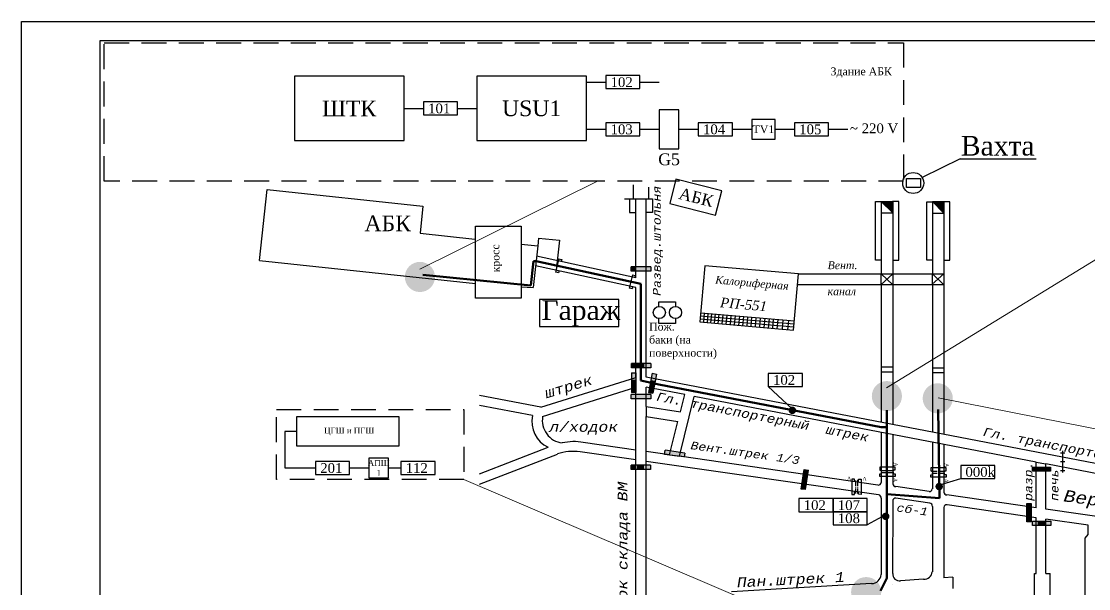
# Model space of a CAD drawing. Header units: millimetres. Extents: x 2309 to 3632, y -1063 to -766.
# Drawn here: x 3212.3 to 3484.8, y -911 to -766.2 of the extents above; entities that cross this region are included whole.
import ezdxf

# ---------------------------------------------------------------- set-up
doc = ezdxf.new("R2010")
doc.units = ezdxf.units.MM
doc.header["$MEASUREMENT"] = 0
doc.linetypes.add('DASHED2', pattern=[9.525, 6.35, -3.175])
doc.linetypes.add('HIDDEN', pattern=[0.375, 0.25, -0.125])
for name, color, linetype in [('вен.з.г.471', 7, 'Continuous'), ('вент.зак.г.', 7, 'Continuous'), ('ГВУ', 7, 'Continuous'), ('Замер_станция', 7, 'Continuous'), ('Знаки подземные', 7, 'Continuous'), ('Надписи', 7, 'Continuous'), ('Номер Позиции ПЛА', 7, 'Continuous'), ('План', 7, 'Continuous'), ('Поверхн. объект', 7, 'Continuous'), ('Пожаропредупреждение', 1, 'Continuous'), ('ППЗ двери', 7, 'Continuous'), ('Раскраска позиций ПЛА', 7, 'Continuous'), ('Трубопроводы', 7, 'Continuous'), ('Усл. Обозначения', 7, 'Continuous')]:
    doc.layers.add(name, color=color, linetype=linetype)
for name, color, linetype, lineweight in [('ВР воздух', 1, 'Continuous', 40), ('Подсистема Газовый контроль', 1, 'HIDDEN', 30), ('ФЗ вода', 1, 'Continuous', 40)]:
    doc.layers.add(name, color=color, linetype=linetype, lineweight=lineweight)
doc.styles.add('ASHADE', font='simplex.shx', dxfattribs={"height": 0.2})
doc.styles.get("Standard").update_dxf_attribs({"font": 'TIMES.TTF'})
doc.styles.add('TXTRUS', font='TXTRUS.shx', dxfattribs={"height": 2})
doc.styles.add('Восстающие', font='TIMES.TTF')

# ---------------------------------------------------------------- blocks, each defined once
blk = doc.blocks.new('Вент дверь')
at = {"layer": 'Усл. Обозначения'}
for p, q in [((1113.22, 639.19), (1113.22, 634.19)), ((1113.22, 639.19), (1114.33, 639.19)), ((1114.33, 639.19), (1114.33, 638.34)), ((1114.33, 635), (1114.33, 634.19)), ((1114.33, 634.19), (1113.22, 634.19))]:
    blk.add_line(p, q, dxfattribs=at)
blk = doc.blocks.new('Решетка')
at = {"layer": 'Усл. Обозначения'}
for p, q in [((1113.25, 569.85), (1114.36, 569.85)), ((1113.8, 570.41), (1113.8, 564.85)), ((1113.25, 567.63), (1114.36, 567.63)), ((1113.25, 565.41), (1114.36, 565.41))]:
    blk.add_line(p, q, dxfattribs=at)

msp = doc.modelspace()

# ---------------------------------------------------------------- hatches: boundary and pattern name
at = {"layer": 'Номер Позиции ПЛА'}
h = msp.add_hatch(color=5, dxfattribs=at)
h.paths.add_polyline_path([(3349.51, -826.77), (3349.38, -827.33), (3350.15, -827.49), (3350.28, -826.95)])
h.paths.add_polyline_path([(3349.61, -829.85), (3348.84, -829.69), (3348.71, -830.22), (3349.48, -830.4)])
h = msp.add_hatch(color=5, dxfattribs=at)
h.paths.add_polyline_path([(3368.95, -831.57), (3369.08, -831.01), (3368.31, -830.83), (3368.18, -831.41)])
h.paths.add_polyline_path([(3367.64, -833.77), (3367.52, -834.28), (3368.28, -834.46), (3368.41, -833.93)])
at = {"layer": 'План'}
for points in [[(3434.75, -812.13), (3431.82, -812.13), (3434.75, -815.05)], [(3447.8, -812.18), (3444.87, -812.18), (3447.8, -815.1)]]:
    msp.add_hatch(color=0, dxfattribs=at).paths.add_polyline_path(points)
h = msp.add_hatch(color=72, dxfattribs=at)
h.paths.add_polyline_path([(3470.06, -890.16), (3468.95, -890), (3468.95, -890.87), (3470.06, -890.87)])
h.paths.add_polyline_path([(3470.06, -890.87), (3468.95, -890.87), (3468.95, -892.32), (3470.06, -892.32)])
h = msp.add_hatch(color=72, dxfattribs=at)
h.paths.add_polyline_path([(3471.38, -893.76), (3470.42, -893.76), (3470.42, -894.87), (3471.38, -894.87)])
h.paths.add_polyline_path([(3473.87, -893.76), (3471.38, -893.76), (3471.38, -894.87), (3473.87, -894.87)])
h.paths.add_polyline_path([(3473.87, -893.76), (3473.87, -894.87), (3475.07, -894.87, -0.001932), (3475.09, -894.86), (3475.09, -893.76)])
at = {"layer": 'Раскраска позиций ПЛА'}
h = msp.add_hatch(color=5, dxfattribs=at)
h.paths.add_polyline_path([(3373, -829.94), (3373, -828.83), (3371.68, -828.83), (3371.68, -829.94)])
h.paths.add_polyline_path([(3371.68, -829.94), (3371.68, -828.83), (3369.2, -828.83), (3369.2, -829.94)])
h.paths.add_polyline_path([(3369.2, -829.94), (3369.2, -828.83), (3368, -828.83), (3368, -829.94)])
h = msp.add_hatch(color=5, dxfattribs=at)
h.paths.add_polyline_path([(3371.68, -829.94), (3371.68, -828.83), (3369.2, -828.83), (3369.2, -829.94)])
h.paths.add_polyline_path([(3369.2, -829.94), (3369.2, -828.83), (3368, -828.83), (3368, -829.94)])
for color, points in [(5, [(3369.2, -829.94), (3369.2, -828.83), (3368, -828.83), (3368, -829.94)]), (72, [(3369.17, -854.52), (3369.17, -853.41), (3368.05, -853.41), (3368.05, -854.52)]), (72, [(3369.73, -854.52), (3369.73, -853.41), (3369.17, -853.41), (3369.17, -854.52)]), (72, [(3371.18, -853.41), (3369.73, -853.41), (3369.73, -854.52), (3371.18, -854.52)]), (72, [(3369.19, -857.73), (3368.08, -857.73), (3368.08, -859.17), (3369.19, -859.17)]), (72, [(3373.02, -857.77), (3372.76, -859.2), (3373.85, -859.4), (3374.12, -857.97)]), (72, [(3369.19, -859.17), (3368.08, -859.17), (3368.08, -859.74), (3369.19, -859.74)]), (72, [(3369.19, -859.74), (3368.08, -859.74), (3368.08, -860.85), (3369.19, -860.85)]), (72, [(3373.75, -859.95), (3372.66, -859.75), (3372.46, -860.85), (3373.55, -861.05)]), (72, [(3373.85, -859.4), (3372.76, -859.2), (3372.66, -859.75), (3373.75, -859.95)]), (72, [(3373.02, -862.51), (3373.02, -861.4), (3368.02, -861.4), (3368.02, -862.51)]), (72, [(3381.49, -877.46), (3381.66, -876.37), (3376.72, -875.59), (3376.55, -876.69)]), (72, [(3369.07, -880.55), (3369.07, -879.44), (3367.96, -879.44), (3367.96, -880.55)]), (72, [(3371.09, -879.44), (3369.64, -879.44), (3369.64, -880.55), (3371.09, -880.55)]), (72, [(3471.51, -881.02), (3471.51, -879.91), (3470.4, -879.91), (3470.4, -881.02)]), (72, [(3472.08, -881.02), (3472.08, -879.91), (3471.51, -879.91), (3471.51, -881.02)]), (72, [(3473.52, -879.91), (3472.08, -879.91), (3472.08, -881.02), (3473.52, -881.02)]), (72, [(3475.06, -879.92), (3474, -879.92), (3474, -881.02), (3475.06, -881.02)]), (72, [(3413.08, -881.92), (3411.98, -881.77), (3411.71, -883.54), (3412.81, -883.7)]), (72, [(3413.25, -880.76), (3412.15, -880.59), (3411.98, -881.77), (3413.08, -881.92)]), (72, [(3411.6, -884.22), (3411.41, -885.54), (3412.5, -885.7), (3412.7, -884.38)]), (72, [(3412.7, -884.38), (3412.81, -883.7), (3411.71, -883.54), (3411.6, -884.22)]), (72, [(3468.95, -889.23), (3468.95, -890.3), (3470.06, -890.3), (3470.06, -889.23)]), (72, [(3470.06, -892.22), (3468.94, -892.22), (3468.94, -892.78), (3470.06, -892.78)]), (72, [(3470.06, -892.78), (3468.94, -892.78), (3468.94, -893.9), (3470.06, -893.9)]), (72, [(3473.35, -893.77), (3471.9, -893.77), (3471.9, -894.88), (3473.35, -894.88)])]:
    msp.add_hatch(color=color, dxfattribs=at).paths.add_polyline_path(points)
h = msp.add_hatch(color=72, dxfattribs=at)
h.paths.add_polyline_path([(3373.05, -854.52), (3373.05, -853.41), (3371.65, -853.41), (3371.65, -854.52)])
h.paths.add_polyline_path([(3371.65, -854.52), (3371.65, -853.41), (3371.18, -853.41), (3371.18, -854.52)])
h.paths.add_polyline_path([(3371.18, -854.52), (3371.18, -853.41), (3369.73, -853.41), (3369.73, -854.52)])
h.paths.add_polyline_path([(3369.73, -854.52), (3369.73, -853.41), (3369.17, -853.41), (3369.17, -854.52)])
h.paths.add_polyline_path([(3369.17, -854.52), (3369.17, -853.41), (3368.05, -853.41), (3368.05, -854.52)])
h = msp.add_hatch(color=72, dxfattribs=at)
h.paths.add_polyline_path([(3371.65, -854.52), (3371.65, -853.41), (3371.18, -853.41), (3371.18, -854.52)])
h.paths.add_polyline_path([(3371.18, -854.52), (3371.18, -853.41), (3369.73, -853.41), (3369.73, -854.52)])
h.paths.add_polyline_path([(3369.73, -854.52), (3369.73, -853.41), (3369.17, -853.41), (3369.17, -854.52)])
h.paths.add_polyline_path([(3369.17, -854.52), (3369.17, -853.41), (3368.05, -853.41), (3368.05, -854.52)])
h = msp.add_hatch(color=72, dxfattribs=at)
h.paths.add_polyline_path([(3369.19, -855.85), (3368.08, -855.85), (3368.08, -857.25), (3369.19, -857.25)])
h.paths.add_polyline_path([(3369.19, -857.25), (3368.08, -857.25), (3368.08, -857.73), (3369.19, -857.73)])
h.paths.add_polyline_path([(3369.19, -857.73), (3368.08, -857.73), (3368.08, -859.17), (3369.19, -859.17)])
h.paths.add_polyline_path([(3369.19, -859.17), (3368.08, -859.17), (3368.08, -859.74), (3369.19, -859.74)])
h.paths.add_polyline_path([(3369.19, -859.74), (3368.08, -859.74), (3368.08, -860.85), (3369.19, -860.85)])
h = msp.add_hatch(color=72, dxfattribs=at)
h.paths.add_polyline_path([(3369.19, -857.25), (3368.08, -857.25), (3368.08, -857.73), (3369.19, -857.73)])
h.paths.add_polyline_path([(3369.19, -857.73), (3368.08, -857.73), (3368.08, -859.17), (3369.19, -859.17)])
h.paths.add_polyline_path([(3369.19, -859.17), (3368.08, -859.17), (3368.08, -859.74), (3369.19, -859.74)])
h.paths.add_polyline_path([(3369.19, -859.74), (3368.08, -859.74), (3368.08, -860.85), (3369.19, -860.85)])
h = msp.add_hatch(color=72, dxfattribs=at)
h.paths.add_polyline_path([(3374.46, -856.13), (3373.36, -855.93), (3373.11, -857.31), (3374.2, -857.51)])
h.paths.add_polyline_path([(3374.2, -857.51), (3373.11, -857.31), (3373.02, -857.77), (3374.12, -857.97)])
h.paths.add_polyline_path([(3374.12, -857.97), (3373.02, -857.77), (3372.76, -859.2), (3373.85, -859.4)])
h.paths.add_polyline_path([(3373.85, -859.4), (3372.76, -859.2), (3372.66, -859.75), (3373.75, -859.95)])
h.paths.add_polyline_path([(3373.75, -859.95), (3372.66, -859.75), (3372.46, -860.85), (3373.55, -861.05)])
h = msp.add_hatch(color=3, dxfattribs=at)
h.paths.add_polyline_path([(3374.2, -857.51), (3373.11, -857.31), (3373.02, -857.77), (3374.12, -857.97)])
h.paths.add_polyline_path([(3374.12, -857.97), (3373.02, -857.77), (3372.76, -859.2), (3373.85, -859.4)])
h.paths.add_polyline_path([(3373.85, -859.4), (3372.76, -859.2), (3372.66, -859.75), (3373.75, -859.95)])
h.paths.add_polyline_path([(3373.75, -859.95), (3372.66, -859.75), (3372.46, -860.85), (3373.55, -861.05)])
h = msp.add_hatch(color=72, dxfattribs=at)
h.paths.add_polyline_path([(3372.96, -880.55), (3372.96, -879.44), (3371.56, -879.44), (3371.56, -880.55)])
h.paths.add_polyline_path([(3371.56, -880.55), (3371.56, -879.44), (3371.09, -879.44), (3371.09, -880.55)])
h.paths.add_polyline_path([(3371.09, -880.55), (3371.09, -879.44), (3369.64, -879.44), (3369.64, -880.55)])
h.paths.add_polyline_path([(3369.64, -880.55), (3369.64, -879.44), (3369.07, -879.44), (3369.07, -880.55)])
h.paths.add_polyline_path([(3369.07, -880.55), (3369.07, -879.44), (3367.96, -879.44), (3367.96, -880.55)])
h = msp.add_hatch(color=72, dxfattribs=at)
h.paths.add_polyline_path([(3371.56, -880.55), (3371.56, -879.44), (3371.09, -879.44), (3371.09, -880.55)])
h.paths.add_polyline_path([(3371.09, -880.55), (3371.09, -879.44), (3369.64, -879.44), (3369.64, -880.55)])
h.paths.add_polyline_path([(3369.64, -880.55), (3369.64, -879.44), (3369.07, -879.44), (3369.07, -880.55)])
h.paths.add_polyline_path([(3369.07, -880.55), (3369.07, -879.44), (3367.96, -879.44), (3367.96, -880.55)])
h = msp.add_hatch(color=72, dxfattribs=at)
h.paths.add_polyline_path([(3474, -881.02), (3474, -879.91), (3473.52, -879.91), (3473.52, -881.02)])
h.paths.add_polyline_path([(3473.52, -881.02), (3473.52, -879.91), (3472.08, -879.91), (3472.08, -881.02)])
h.paths.add_polyline_path([(3472.08, -881.02), (3472.08, -879.91), (3471.51, -879.91), (3471.51, -881.02)])
h.paths.add_polyline_path([(3471.51, -881.02), (3471.51, -879.91), (3470.4, -879.91), (3470.4, -881.02)])
h = msp.add_hatch(color=72, dxfattribs=at)
h.paths.add_polyline_path([(3470.06, -890.3), (3468.94, -890.3), (3468.94, -890.77), (3470.06, -890.77)])
h.paths.add_polyline_path([(3470.06, -890.77), (3468.94, -890.77), (3468.94, -892.22), (3470.06, -892.22)])
h.paths.add_polyline_path([(3470.06, -892.22), (3468.94, -892.22), (3468.94, -892.78), (3470.06, -892.78)])
h.paths.add_polyline_path([(3470.06, -892.78), (3468.94, -892.78), (3468.94, -893.9), (3470.06, -893.9)])
at = {"layer": 'ФЗ вода'}
h = msp.add_hatch(color=0, dxfattribs=at)
edge = h.paths.add_edge_path()
edge.add_arc((3314.08, -831.41), 3.85, 0, 360)
h = msp.add_hatch(color=0, dxfattribs=at)
edge = h.paths.add_edge_path()
edge.add_arc((3433.27, -861.83), 3.85, 0, 360)
h = msp.add_hatch(color=0, dxfattribs=at)
edge = h.paths.add_edge_path()
edge.add_arc((3446.25, -862.39), 3.85, 0, 360)
h = msp.add_hatch(color=0, dxfattribs=at)
edge = h.paths.add_edge_path()
edge.add_arc((3409.14, -865.45), 0.962, 0, 360)
h = msp.add_hatch(color=0, dxfattribs=at)
edge = h.paths.add_edge_path()
edge.add_arc((3446.62, -884.9), 0.962, 0, 360)
h = msp.add_hatch(color=0, dxfattribs=at)
edge = h.paths.add_edge_path()
edge.add_arc((3432.96, -892.52), 0.962, 0, 360)
h = msp.add_hatch(color=0, dxfattribs=at)
edge = h.paths.add_edge_path()
edge.add_arc((3427.98, -911.85), 3.85, 0, 360)

# ---------------------------------------------------------------- linework, layer by layer
at = {"color": 1, "lineweight": -3}
for p, q in [((3279.62, -870.85), (3279.62, -880.17)), ((3282.63, -870.85), (3279.62, -870.85)), ((3306.07, -880.17), (3309.23, -880.17))]:
    msp.add_line(p, q, dxfattribs=at)
for points in [[(3212.35, -1063.17), (3212.35, -766.17), (3632.35, -766.17), (3632.35, -1063.17), (3212.35, -1063.17)], [(3627.35, -1058.17), (3627.35, -771.17), (3232.35, -771.17), (3232.35, -1058.17), (3627.35, -1058.17)]]:
    msp.add_lwpolyline(points)
at = {"linetype": 'DASHED2'}
for points in [[(3233.51, -771.62), (3437.51, -771.62), (3437.51, -806.95), (3233.51, -806.95)], [(3277.46, -865.27), (3325.3, -865.27), (3325.3, -883.1), (3277.46, -883.1)]]:
    msp.add_lwpolyline(points, close=True, dxfattribs=at)
for points in [[(3361.53, -783.35), (3370.24, -783.35), (3370.24, -780.01), (3361.53, -780.01)], [(3314.96, -790.07), (3323.67, -790.07), (3323.67, -786.72), (3314.96, -786.72)], [(3361.53, -795.41), (3370.24, -795.41), (3370.24, -792.06), (3361.53, -792.06)], [(3385.12, -795.41), (3393.83, -795.41), (3393.83, -792.06), (3385.12, -792.06)], [(3409.68, -795.41), (3418.39, -795.41), (3418.39, -792.06), (3409.68, -792.06)], [(3402.99, -859.37), (3411.7, -859.37), (3411.7, -856.03), (3402.99, -856.03)], [(3282.63, -867.06), (3308.66, -867.06), (3308.66, -874.64), (3282.63, -874.64)], [(3287.42, -881.84), (3296.13, -881.84), (3296.13, -878.49), (3287.42, -878.49)], [(3309.23, -881.84), (3317.94, -881.84), (3317.94, -878.49), (3309.23, -878.49)], [(3452.11, -882.85), (3460.83, -882.85), (3460.83, -879.5), (3452.11, -879.5)], [(3410.82, -891.32), (3419.53, -891.32), (3419.53, -887.97), (3410.82, -887.97)], [(3419.53, -891.32), (3428.24, -891.32), (3428.24, -887.97), (3419.53, -887.97)], [(3419.53, -894.67), (3428.24, -894.67), (3428.24, -891.32), (3419.53, -891.32)]]:
    msp.add_lwpolyline(points, close=True)
at = {"layer": 'вен.з.г.471', "color": 1}
for p, q in [((3356.59, -781.68), (3361.53, -781.68)), ((3370.24, -781.68), (3375.18, -781.68)), ((3310.02, -788.4), (3314.96, -788.4)), ((3323.67, -788.4), (3328.61, -788.4)), ((3356.59, -793.73), (3361.53, -793.73)), ((3370.24, -793.73), (3375.18, -793.73)), ((3380.18, -793.73), (3385.12, -793.73)), ((3393.83, -793.73), (3398.77, -793.73)), ((3404.74, -793.73), (3409.68, -793.73)), ((3418.39, -793.73), (3423.33, -793.73)), ((3296.13, -880.17), (3301.07, -880.17))]:
    msp.add_line(p, q, dxfattribs=at)
at = {"layer": 'вен.з.г.471', "color": 1, "lineweight": -3}
msp.add_line((3279.62, -880.17), (3287.42, -880.17), dxfattribs=at)
at = {"layer": 'вент.зак.г.'}
for p, q in [((3409.06, -865.09), (3402.99, -859.37)), ((3446.54, -884.53), (3452.11, -882.85)), ((3432.88, -892.15), (3428.24, -894.67))]:
    msp.add_line(p, q, dxfattribs=at)
at = {"layer": 'ВР воздух', "color": 0, "lineweight": 20}
for p, q in [((3314.03, -829.39), (3359.38, -806.95)), ((3433.16, -859.75), (3498.76, -819.46)), ((3498.76, -872.59), (3446.38, -862.27)), ((3325.3, -883.1), (3399.16, -914.65))]:
    msp.add_line(p, q, dxfattribs=at)
at = {"layer": 'Знаки подземные'}
for p, q in [((3373, -828.84), (3368, -828.84)), ((3368, -829.95), (3368, -828.84)), ((3373, -829.95), (3368, -829.95)), ((3373, -828.84), (3373, -829.95)), ((3373.05, -853.46), (3368.05, -853.46)), ((3368.05, -854.57), (3368.05, -853.46)), ((3373.05, -854.57), (3368.05, -854.57)), ((3373.05, -853.46), (3373.05, -854.57)), ((3368.08, -855.9), (3369.19, -855.9)), ((3369.19, -855.9), (3369.19, -860.9)), ((3373.36, -855.98), (3374.46, -856.18)), ((3374.46, -856.18), (3373.55, -861.1)), ((3373.02, -861.41), (3368.02, -861.41)), ((3368.02, -862.52), (3368.02, -861.41)), ((3373.02, -862.52), (3368.02, -862.52)), ((3369.19, -860.9), (3368.08, -860.9)), ((3373.02, -861.41), (3373.02, -862.52)), ((3376.54, -876.69), (3376.71, -875.58)), ((3381.45, -877.36), (3376.54, -876.69)), ((3381.67, -876.37), (3376.71, -875.58)), ((3381.67, -876.37), (3381.49, -877.35)), ((3372.96, -879.45), (3367.96, -879.45)), ((3367.96, -880.56), (3367.96, -879.45)), ((3372.96, -879.45), (3372.96, -880.56)), ((3372.96, -880.56), (3367.96, -880.56)), ((3411.41, -885.54), (3412.15, -880.59)), ((3412.15, -880.59), (3413.25, -880.76)), ((3412.5, -885.7), (3413.25, -880.76)), ((3412.5, -885.7), (3411.41, -885.54))]:
    msp.add_line(p, q, dxfattribs=at)
at = {"layer": 'Знаки подземные', "color": 0}
for p, q in [((3369.73, -853.46), (3369.73, -854.57)), ((3371.18, -853.46), (3371.18, -854.57)), ((3368.08, -857.77), (3369.19, -857.77)), ((3373.02, -857.82), (3374.11, -858.02)), ((3368.08, -859.22), (3369.19, -859.22)), ((3372.76, -859.24), (3373.85, -859.45)), ((3369.64, -879.44), (3369.64, -880.56)), ((3371.09, -879.44), (3371.09, -880.56)), ((3471.97, -879.91), (3471.97, -881.02)), ((3473.42, -879.91), (3473.42, -881.02)), ((3413, -882.42), (3411.91, -882.25)), ((3412.81, -883.7), (3411.71, -883.54)), ((3468.94, -890.87), (3470.06, -890.87)), ((3471.86, -893.77), (3471.86, -894.88)), ((3473.47, -893.78), (3473.47, -894.89))]:
    msp.add_line(p, q, dxfattribs=at)
at = {"layer": 'Знаки подземные', "color": 72}
for p, q in [((3368.08, -855.9), (3368.08, -860.9)), ((3373.36, -855.98), (3372.46, -860.9)), ((3468.94, -892.32), (3470.06, -892.32))]:
    msp.add_line(p, q, dxfattribs=at)
at = {"layer": 'План'}
for p, q in [((3368.61, -811.48), (3368.61, -807.87)), ((3372.51, -811.48), (3372.51, -808.49)), ((3366.31, -811.48), (3371.84, -811.48)), ((3367.56, -811.48), (3367.56, -815)), ((3369.16, -831.62), (3369.16, -811.48)), ((3371.84, -857), (3371.84, -811.48)), ((3371.84, -811.48), (3373.45, -811.48)), ((3373.45, -811.48), (3373.45, -815)), ((3367.56, -815), (3369.18, -815)), ((3373.45, -815), (3371.83, -815)), ((3369.16, -831.62), (3343.86, -826.13)), ((3369.16, -834.1), (3343.6, -828.55)), ((3434.75, -830.63), (3431.75, -833.39)), ((3431.82, -830.63), (3434.75, -833.39)), ((3447.8, -830.63), (3444.84, -833.29)), ((3444.87, -830.63), (3447.8, -833.39)), ((3369.16, -857.04), (3369.16, -834.1)), ((3344.93, -864.63), (3369.16, -857.04)), ((3345.4, -867), (3369.16, -859.53)), ((3369.16, -926.32), (3369.16, -859.53)), ((3371.84, -864.48), (3371.84, -859.54)), ((3344.93, -864.63), (3329.29, -861.7)), ((3380.3, -877.19), (3384.1, -861.89)), ((3380.55, -865.86), (3381.66, -861.42)), ((3342.84, -866.79), (3329.29, -864.26)), ((3371.84, -864.48), (3380.55, -865.86)), ((3371.84, -867), (3379.95, -868.28)), ((3371.84, -926.53), (3371.84, -867)), ((3377.82, -876.83), (3379.95, -868.28)), ((3329.29, -881.63), (3346.82, -874.89)), ((3329.29, -884.26), (3349.18, -876.6)), ((3431, -884.52), (3380.3, -877.19)), ((3431.16, -887.05), (3371.84, -878.48)), ((3471.38, -890.35), (3471.38, -878.66)), ((3473.87, -890.71), (3473.87, -879.14)), ((3471.38, -890.35), (3448.58, -887.05)), ((3471.38, -892.86), (3448.62, -889.57)), ((3468.95, -890.47), (3470.06, -890.65)), ((3468.95, -892.05), (3470.08, -892.24)), ((3473.87, -907.09), (3473.87, -893.22)), ((3484.67, -897.12), (3484.67, -894.78)), ((3483.87, -898.05), (3484.67, -897.12)), ((3483.87, -928.59), (3483.87, -898.05)), ((3470.95, -907.09), (3471.38, -907.09)), ((3473.87, -907.09), (3474.97, -907.09)), ((3474.96, -928.88), (3474.97, -907.09)), ((3450.08, -908.03), (3450.08, -910.96))]:
    msp.add_line(p, q, dxfattribs=at)
at = {"layer": 'План', "color": 0}
for p, q in [((3430.38, -827.1), (3430.38, -812.15)), ((3430.38, -812.15), (3431.85, -812.15)), ((3431.82, -812.13), (3431.82, -830.63)), ((3431.82, -812.13), (3434.75, -812.13)), ((3431.82, -812.13), (3434.75, -815.05)), ((3436.32, -812.15), (3434.73, -812.15)), ((3434.75, -812.13), (3434.75, -830.63)), ((3436.32, -827.1), (3436.32, -812.15)), ((3443.43, -827.15), (3443.43, -812.2)), ((3443.43, -812.2), (3444.9, -812.2)), ((3444.87, -812.18), (3447.8, -815.1)), ((3444.87, -812.18), (3447.8, -812.18)), ((3444.87, -812.18), (3444.87, -830.63)), ((3449.37, -812.2), (3447.78, -812.2)), ((3447.8, -812.18), (3447.8, -871.6)), ((3449.37, -827.15), (3449.37, -812.2)), ((3431.82, -815.05), (3434.75, -815.05)), ((3444.87, -815.1), (3447.8, -815.1)), ((3431.85, -827.1), (3430.38, -827.1)), ((3434.73, -827.1), (3436.32, -827.1)), ((3444.9, -827.15), (3443.43, -827.15)), ((3447.78, -827.15), (3449.37, -827.15)), ((3431.82, -833.39), (3431.82, -868.53)), ((3434.75, -833.39), (3434.75, -869.09)), ((3444.87, -833.39), (3444.87, -871.03)), ((3495.33, -880.73), (3371.84, -857)), ((3381.66, -861.42), (3371.84, -859.54)), ((3471.38, -878.66), (3384.1, -861.89)), ((3431.82, -871.06), (3431.82, -883.85)), ((3434.75, -871.62), (3434.75, -884.23)), ((3369.16, -875.58), (3355.78, -873.64)), ((3444.87, -873.57), (3444.87, -885.51)), ((3447.8, -874.13), (3447.8, -886.36)), ((3369.16, -878.09), (3354.96, -876.04)), ((3377.82, -876.83), (3371.84, -875.96)), ((3495.33, -883.26), (3473.87, -879.14)), ((3444.04, -886.16), (3435.54, -884.93)), ((3431.82, -887.88), (3431.82, -907.39)), ((3444.19, -889.15), (3435.58, -887.9)), ((3434.75, -888.57), (3434.74, -907.06)), ((3444.87, -889.99), (3444.87, -906.69)), ((3447.8, -890.23), (3447.8, -908.19)), ((3495.35, -893.81), (3473.87, -890.71)), ((3471.38, -907.09), (3471.38, -892.86)), ((3484.67, -894.78), (3473.87, -893.22)), ((3470.93, -929), (3470.95, -907.09)), ((3429.36, -909.68), (3393.57, -911.81)), ((3434.75, -909.8), (3434.75, -909.81)), ((3442.64, -908.55), (3436.77, -908.96)), ((3450.08, -908.03), (3447.8, -908.19))]:
    msp.add_line(p, q, dxfattribs=at)
at = {"layer": 'План', "color": 43}
msp.add_line((3471.38, -878.66), (3473.87, -879.14), dxfattribs=at)
at = {"layer": 'План'}
for centre, radius, start, end in [((3349.86, -868.37), 7.2, 167.3591, 244.965), ((3351.11, -868.03), 5.8, 169.7427, 262.901), ((3353.43, -886.52), 13.09, 79.6439, 103.3934), ((3353.25, -888.5), 12.58, 82.193, 108.8737), ((3431.13, -883.83), 0.694, 259.2835, 358.482), ((3435.61, -884.05), 0.878, 191.5997, 265.6364), ((3431.03, -887.82), 0.785, 356.016, 80.7162), ((3435.43, -888.57), 0.68, 77.8265, 179.939), ((3444.14, -885.44), 0.73, 262.2632, 354.0366), ((3448.64, -886.2), 0.852, 191.0101, 265.8437), ((3444.12, -889.9), 0.756, 353.1678, 84.0328), ((3448.48, -890.23), 0.68, 77.8265, 179.939), ((3436.49, -907.23), 1.75, 174.5458, 279.3982), ((3442.78, -906.45), 2.1, 266.1283, 353.4797), ((3429.28, -907.14), 2.54, 271.7428, 354.4409)]:
    msp.add_arc(centre, radius, start, end, dxfattribs=at)
at = {"layer": 'Поверхн. объект'}
for p, q in [((3451.96, -801.23), (3442.25, -805.99)), ((3451.96, -801.23), (3471.38, -801.23)), ((3273.17, -827.19), (3275.13, -809.06)), ((3275.13, -809.06), (3314.84, -813.35)), ((3314.84, -813.35), (3314.1, -820.22)), ((3314.1, -820.22), (3328.06, -821.73)), ((3344.36, -821.52), (3344.15, -823.46)), ((3344.36, -821.52), (3349.67, -822.06)), ((3349.67, -822.06), (3348.84, -829.69)), ((3339.96, -823.01), (3344.15, -823.46)), ((3344.15, -823.46), (3343, -834.1)), ((3273.17, -827.19), (3328.27, -833.04)), ((3410.72, -830.63), (3447.81, -830.63)), ((3447.81, -833.39), (3410.53, -833.39)), ((3339.96, -833.9), (3343, -834.1)), ((3375.1, -837.79), (3379.15, -837.79)), ((3375.1, -838.94), (3375.1, -837.79)), ((3379.15, -837.79), (3379.3, -837.79)), ((3379.3, -837.79), (3379.3, -838.94)), ((3385.69, -841.35), (3409.6, -843.37)), ((3385.77, -840.55), (3409.67, -842.58)), ((3386.65, -840.62), (3386.43, -842.98)), ((3387.58, -840.7), (3387.36, -843.06)), ((3388.5, -840.78), (3388.28, -843.14)), ((3389.41, -840.86), (3389.19, -843.23)), ((3390.35, -840.94), (3390.14, -843.31)), ((3391.39, -841.04), (3391.17, -843.4)), ((3392.4, -841.13), (3392.18, -843.49)), ((3393.44, -841.22), (3393.23, -843.58)), ((3394.54, -841.3), (3394.32, -843.66)), ((3395.62, -841.41), (3395.4, -843.77)), ((3396.66, -841.5), (3396.44, -843.86)), ((3397.69, -841.59), (3397.48, -843.95)), ((3398.74, -841.68), (3398.53, -844.05)), ((3399.86, -841.78), (3399.64, -844.14)), ((3375.1, -843.3), (3375.1, -842.04)), ((3379.3, -843.3), (3375.1, -843.3)), ((3379.3, -842.04), (3379.3, -843.3)), ((3385.62, -842.14), (3409.53, -844.16)), ((3400.96, -841.88), (3400.75, -844.24)), ((3402.12, -841.97), (3401.9, -844.34)), ((3403.19, -842.08), (3402.97, -844.44)), ((3404.27, -842.16), (3404.06, -844.52)), ((3405.43, -842.26), (3405.21, -844.62)), ((3406.71, -842.38), (3406.5, -844.74)), ((3408.13, -842.5), (3407.91, -844.87))]:
    msp.add_line(p, q, dxfattribs=at)
for points in [[(3377.84, -812.66), (3389.53, -815.64), (3391.12, -809.4), (3379.43, -806.42)], [(3328.27, -818.45), (3339.96, -818.45), (3339.96, -836.79), (3328.27, -836.79)], [(3385.56, -842.9), (3409.46, -845), (3410.72, -830.63), (3386.82, -828.53)], [(3344.64, -844.02), (3364.83, -844.02), (3364.83, -837.13), (3344.64, -837.13)]]:
    msp.add_lwpolyline(points, close=True, dxfattribs=at)
for centre, radius in [((3439.98, -807.43), 2.68), ((3375.18, -840.49), 1.55), ((3379.3, -840.49), 1.55)]:
    msp.add_circle(centre, radius, dxfattribs=at)
at = {"layer": 'Подсистема Газовый контроль', "color": 5, "linetype": 'Continuous'}
msp.add_lwpolyline([(3375.18, -798.73), (3380.18, -798.73), (3380.18, -788.73), (3375.18, -788.73)], close=True, dxfattribs=at)
at = {"layer": 'Подсистема Газовый контроль', "color": 3, "linetype": 'Continuous'}
for points in [[(3398.77, -796.23), (3404.74, -796.23), (3404.74, -791.23), (3398.77, -791.23)], [(3301.07, -882.67), (3306.07, -882.67), (3306.07, -877.67), (3301.07, -877.67)]]:
    msp.add_lwpolyline(points, close=True, dxfattribs=at)
at = {"layer": 'Пожаропредупреждение', "lineweight": 50}
for p, q in [((3343.05, -827.37), (3342.42, -833.58)), ((3343.73, -827.37), (3343.05, -827.37)), ((3370.5, -833.15), (3343.73, -827.37)), ((3342.42, -833.58), (3314.83, -830.9)), ((3370.5, -833.15), (3370.5, -857.86)), ((3370.5, -857.86), (3375.09, -858.9)), ((3375.09, -858.9), (3431.82, -869.79)), ((3433.28, -908.28), (3433.28, -865.37)), ((3446.68, -887.83), (3446.32, -865.2)), ((3431.82, -869.79), (3433.28, -869.79)), ((3433.28, -886.82), (3446.68, -887.83)), ((3431.6, -911.55), (3433.28, -908.28))]:
    msp.add_line(p, q, dxfattribs=at)
at = {"layer": 'ППЗ двери'}
for p, q in [((3434.75, -854.47), (3431.84, -854.47)), ((3447.82, -854.65), (3444.91, -854.65)), ((3434.75, -855.73), (3431.89, -855.73)), ((3447.82, -855.91), (3444.96, -855.91))]:
    msp.add_line(p, q, dxfattribs=at)
at = {"layer": 'Раскраска позиций ПЛА', "color": 43}
for p, q in [((3369.16, -857.04), (3369.16, -859.53)), ((3371.84, -864.48), (3371.84, -867))]:
    msp.add_line(p, q, dxfattribs=at)
at = {"layer": 'Раскраска позиций ПЛА'}
for p, q in [((3372.46, -860.9), (3373.55, -861.1)), ((3435.38, -879.96), (3431.47, -879.96)), ((3431.47, -879.96), (3431.47, -880.7)), ((3431.47, -880.7), (3431.82, -880.7)), ((3431.48, -882.35), (3431.48, -881.69)), ((3431.48, -881.69), (3431.82, -881.69)), ((3435.38, -882.35), (3431.48, -882.35)), ((3432.99, -880.88), (3431.69, -880.88)), ((3432.99, -881.42), (3431.71, -881.42)), ((3433.36, -880.88), (3433.24, -880.88)), ((3433.36, -881.42), (3433.24, -881.42)), ((3435.05, -880.88), (3433.63, -880.88)), ((3435.06, -881.42), (3433.63, -881.42)), ((3434.75, -881.68), (3435.38, -881.68)), ((3435.38, -881.68), (3435.38, -882.35)), ((3448.39, -880.15), (3444.48, -880.15)), ((3444.48, -880.15), (3444.48, -880.89)), ((3444.48, -880.89), (3444.87, -880.89)), ((3444.48, -882.54), (3444.48, -881.88)), ((3444.48, -881.88), (3444.87, -881.88)), ((3448.38, -882.54), (3444.48, -882.54)), ((3446, -881.07), (3444.69, -881.07)), ((3446, -881.61), (3444.72, -881.61)), ((3446.37, -881.07), (3446.25, -881.07)), ((3446.37, -881.61), (3446.25, -881.61)), ((3448.05, -881.07), (3446.64, -881.07)), ((3448.07, -881.61), (3446.64, -881.61)), ((3447.8, -881.87), (3448.39, -881.87)), ((3448.39, -881.87), (3448.38, -882.54)), ((3424.3, -882.99), (3424.3, -886.9)), ((3425.22, -883.32), (3425.22, -884.74)), ((3425.22, -885.01), (3425.22, -885.13)), ((3425.76, -883.31), (3425.76, -884.74)), ((3425.76, -885.01), (3425.76, -885.13)), ((3426.02, -883.8), (3426.02, -882.99)), ((3426.02, -882.99), (3426.69, -882.99)), ((3426.69, -882.99), (3426.69, -886.9)), ((3424.3, -886.9), (3425.04, -886.9)), ((3425.04, -886.9), (3425.04, -886.16)), ((3425.22, -885.38), (3425.22, -886.68)), ((3425.76, -885.38), (3425.76, -886.66)), ((3426.03, -886.89), (3426.03, -886.31)), ((3426.69, -886.9), (3426.03, -886.89))]:
    msp.add_line(p, q, dxfattribs=at)
at = {"layer": 'Раскраска позиций ПЛА', "color": 70}
msp.add_line((3377.82, -876.83), (3380.3, -877.19), dxfattribs=at)
at = {"layer": 'Раскраска позиций ПЛА', "lineweight": 30}
for p, q in [((3434.75, -880.68), (3435.38, -880.68)), ((3435.38, -880.68), (3435.38, -879.96)), ((3447.8, -880.88), (3448.38, -880.88)), ((3448.38, -880.88), (3448.39, -880.15)), ((3425.03, -883), (3424.3, -882.99)), ((3425.03, -883.65), (3425.03, -883))]:
    msp.add_line(p, q, dxfattribs=at)
at = {"layer": 'Раскраска позиций ПЛА'}
for points in [[(3282.04, -796.61), (3310.02, -796.61), (3310.02, -780.18), (3282.04, -780.18)], [(3328.61, -796.61), (3356.59, -796.61), (3356.59, -780.18), (3328.61, -780.18)], [(3470.4, -879.92), (3475.06, -879.92), (3475.06, -881.02), (3470.4, -881.02)], [(3468.95, -893.9), (3468.95, -889.23), (3470.06, -889.23), (3470.06, -893.9)], [(3470.42, -893.76), (3475.09, -893.76), (3475.09, -894.87), (3470.42, -894.87)]]:
    msp.add_lwpolyline(points, close=True, dxfattribs=at)
at = {"layer": 'Раскраска позиций ПЛА', "lineweight": -2}
msp.add_lwpolyline([(3438.25, -806.31), (3441.87, -806.31), (3441.87, -808.61), (3438.25, -808.61)], close=True, dxfattribs=at)
at = {"layer": 'Трубопроводы'}
for p, q in [((3431.75, -830.7), (3431.75, -833.43)), ((3434.75, -830.7), (3434.75, -833.43)), ((3444.84, -830.57), (3444.84, -833.29))]:
    msp.add_line(p, q, dxfattribs=at)

# ---------------------------------------------------------------- block references
at = {"layer": 'Знаки подземные', "xscale": 0.7086963846979969, "yscale": 0.7086963846982144, "zscale": 0.7086963846980586, "rotation": 347.0217302362419}
for p in [(2478.99, -1091.01), (2497.8, -1095.07)]:
    msp.add_blockref('Вент дверь', p, dxfattribs=at)
at = {"layer": 'Усл. Обозначения'}
msp.add_blockref('Решетка', (2364.32, -1446.18), dxfattribs=at)

# ---------------------------------------------------------------- texts
at = {"char_height": 4, "width": 27.9783, "attachment_point": 5}
for s, insert in [('ШТК', (3296.03, -788.4)), ('USU1', (3342.6, -788.4))]:
    msp.add_mtext(s, dxfattribs=dict(at, insert=insert))
at = {"layer": 'ГВУ', "color": 0}
for s, insert, char_height, width, attachment_point in [('{\\C256;Здание АБК}', (3426.72, -779.24), 2, 50.9014, 5), ('102', (3362.74, -780.43), 2.5, 7.9063, 1), ('101', (3316.17, -787.15), 2.5, 7.9063, 1), ('103', (3362.74, -792.48), 2.5, 7.9063, 1), ('104', (3386.33, -792.48), 2.5, 7.9063, 1), ('TV1', (3401.76, -793.73), 2, 5.9722, 5), ('105', (3410.89, -792.48), 2.5, 7.9063, 1), ('~ 220 V', (3423.84, -792.23), 2.5, 13.9409, 1), ('102', (3404.2, -856.45), 2.5, 7.9063, 1), ('{\\C256; ЦГШ и ПГШ}', (3295.75, -870.85), 1.5, 25.8261, 5), ('201', (3288.63, -878.92), 2.5, 7.9063, 1), ('АПШ 1', (3303.57, -880.17), 1.5, 5, 5), ('112', (3310.44, -878.92), 2.5, 7.9063, 1), ('000k', (3453.32, -879.93), 2.5, 7.9063, 1), ('102', (3412.03, -888.4), 2.5, 7.9063, 1), ('107', (3420.74, -888.4), 2.5, 7.9063, 1), ('108', (3420.74, -891.74), 2.5, 7.9063, 1)]:
    msp.add_mtext(s, dxfattribs=dict(at, insert=insert, char_height=char_height, width=width, attachment_point=attachment_point))
at = {"layer": 'Замер_станция', "color": 7, "lineweight": 25, "style": 'Восстающие'}
for p in [(3435.01, -878.74), (3448.02, -878.93), (3434.93, -882.69), (3447.94, -882.88)]:
    msp.add_text('А', height=1, rotation=270, dxfattribs=at).set_placement(p)
for p in [(3423.08, -883.36), (3427.03, -883.44)]:
    msp.add_text('А', height=1, dxfattribs=at).set_placement(p)
at = {"layer": 'Надписи', "attachment_point": 1, "style": 'TXTRUS'}
for s, insert, char_height, width, rotation in [('{\\fCourier New|b0|i1|c204|p49;Развед.штольня}', (3373.54, -836.22), 2, 46.7, 90), ('{\\fCourier New|b0|i1|c204|p49;штрек}', (3345.64, -860.01), 2.5, 21.6, 17), ('{\\fCourier New|b0|i1|c204|p49;Гл. транспортерный  штрек}', (3374.71, -860.8), 2.2, 67.6, 349), ('{\\fCourier New|b0|i1|c204|p49;Гл. транспортерный  штрек}', (3458.07, -869.78), 2.2, 67.6, 349), ('{\\fCourier New|b0|i1|c204|p49;Вент.штрек 1/3}', (3383.35, -873.35), 2, 52.1, 352), ('{\\fCourier New|b0|i1|c204|p49;разр.\\P\\Pпечь}', (3468.39, -888.57), 2, 11.511, 90), ('{\\fCourier New|b0|i1|c204|p49;Ходок склада ВМ}', (3364.56, -921.26), 2.5, 45.8893, 90), ('{\\fCourier New|b0|i1|c204|p49;Верхний вент.штрек панели 2}', (3478.66, -885.69), 3, 97.4, 352), ('{\\fCourier New|b0|i1|c204|p49;сб-1}', (3435.93, -889.24), 2, 9.9044, 352), ('{\\fCourier New|b0|i1|c204|p49;Пан.штрек 1}', (3394.91, -908.15), 2.5, 38, 3)]:
    msp.add_mtext(s, dxfattribs=dict(at, insert=insert, char_height=char_height, width=width, rotation=rotation))
for s, insert, char_height, width in [('{\\fTimes New Roman|b0|i1|c204|p18;Вент.\\P\\Pканал}', (3418.13, -827.42), 2, 15.1259), ('{\\fCourier New|b0|i1|c204|p49;л/ходок}', (3347.12, -868.42), 2.5, 10.2)]:
    msp.add_mtext(s, dxfattribs=dict(at, insert=insert, char_height=char_height, width=width))
at = {"layer": 'Поверхн. объект', "color": 0, "attachment_point": 1}
for s, insert, char_height, width in [('{\\fTimes New Roman|b0|i0|c204|p18;Вахта}', (3452.15, -795.42), 5, 20.4), ('{\\fTimes New Roman|b0|i0|c204|p18;АБК}', (3299.93, -815.74), 4, 14.3567), ('{\\fTimes New Roman|b0|i0|c204|p18;Гараж}', (3345.12, -837.36), 5, 20.4169)]:
    msp.add_mtext(s, dxfattribs=dict(at, insert=insert, char_height=char_height, width=width))
at = {"layer": 'Поверхн. объект', "color": 0}
for s, insert, char_height, width, attachment_point, rotation in [('{\\fTimes New Roman|b0|i0|c204|p18;АБК}', (3380.65, -808.54), 3, 13.1217, 1, 346), ('{\\fTimes New Roman|b0|i0|c204|p18;кросс}', (3333.71, -826.66), 2, 23, 5, 91), ('{\\fTimes New Roman|b0|i1|c204|p18;Калориферная}', (3389.57, -831.1), 2, 23.6419, 1, 355), ('{\\fTimes New Roman|b0|i1|c204|p18;РП-551}', (3390.85, -836.63), 2.5, 16, 1, 355)]:
    msp.add_mtext(s, dxfattribs=dict(at, insert=insert, char_height=char_height, width=width, attachment_point=attachment_point, rotation=rotation))
at = {"layer": 'Поверхн. объект', "insert": (3372.57, -843.09), "char_height": 2, "width": 12.9265, "attachment_point": 1}
msp.add_mtext('{\\fTimes New Roman|b0|i0|c204|p18;Пож.\\Pбаки (на поверхности)}', dxfattribs=at)
at = {"layer": 'ФЗ вода', "color": 0, "lineweight": 20, "insert": (3377.68, -801.41), "char_height": 3, "width": 14.716, "attachment_point": 5, "style": 'ASHADE'}
msp.add_mtext('{\\fTimes New Roman|b0|i0|c204|p18;G5}', dxfattribs=at)

doc.saveas('drawing.dxf')
